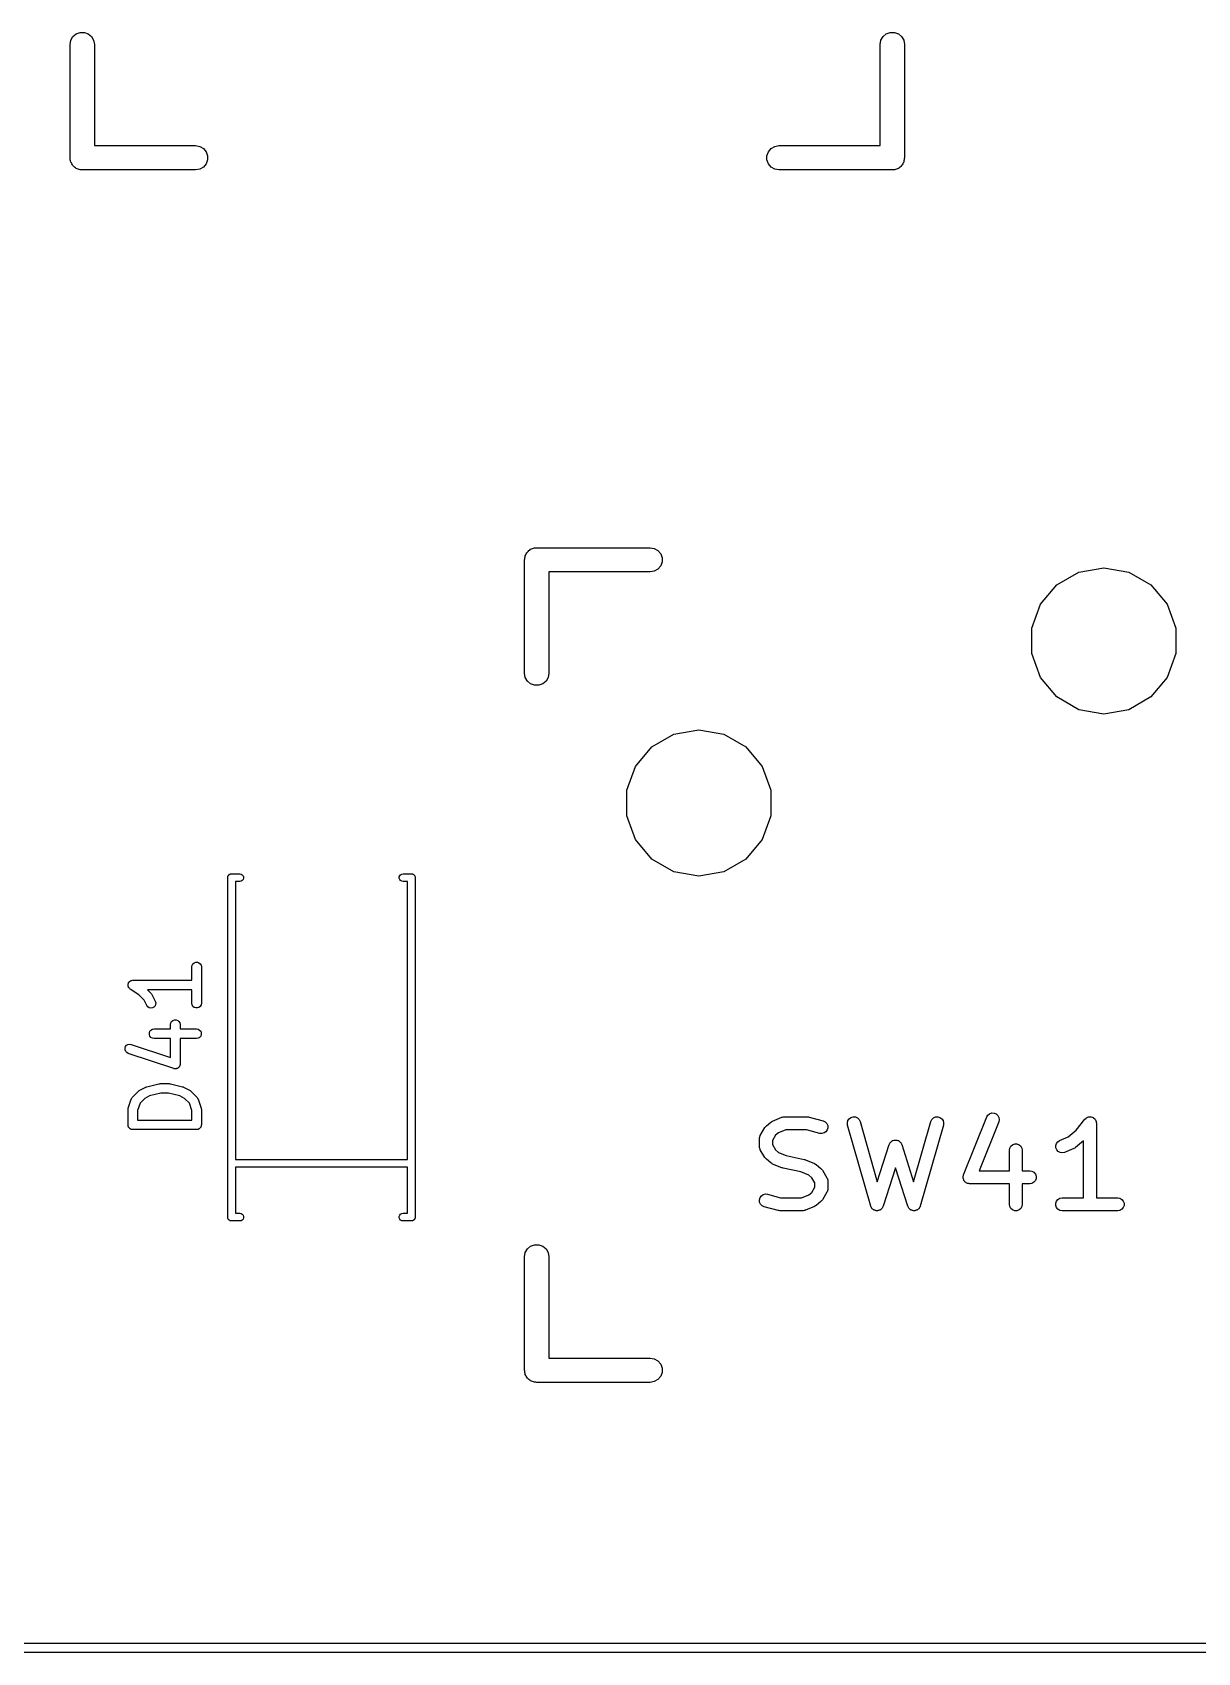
# Model space of a CAD drawing. Header units: millimetres. Extents: x 37 to 156, y -137 to -19.
# Drawn here: x 61.87 to 80.14, y -136.78 to -111.38 of the extents above; entities that cross this region are included whole.
import ezdxf

# ---------------------------------------------------------------- set-up
doc = ezdxf.new("R2010")
doc.units = ezdxf.units.MM
doc.layers.add('BLACK', color=7, linetype='Continuous')

# ---------------------------------------------------------------- blocks, each defined once
blk = doc.blocks.new('hhskb2-F.SilkS')
at = {"layer": 'BLACK'}
for p, q in [((62.471, -111.507), (62.5041, -111.45)), ((62.5041, -111.45), (62.5547, -111.407)), ((62.5547, -111.407), (62.6169, -111.384)), ((62.6169, -111.384), (62.6831, -111.384)), ((62.6831, -111.384), (62.7452, -111.407)), ((62.7452, -111.407), (62.7959, -111.45)), ((62.7959, -111.45), (62.829, -111.507)), ((75.171, -111.507), (75.2041, -111.45)), ((75.2041, -111.45), (75.2548, -111.407)), ((75.2548, -111.407), (75.3169, -111.384)), ((75.3169, -111.384), (75.3831, -111.384)), ((75.3831, -111.384), (75.4453, -111.407)), ((75.4453, -111.407), (75.4959, -111.45)), ((75.4959, -111.45), (75.529, -111.507)), ((62.4595, -111.572), (62.471, -111.507)), ((62.4595, -113.35), (62.4595, -111.572)), ((62.829, -111.507), (62.8405, -111.572)), ((62.8405, -111.572), (62.8405, -113.159)), ((75.1595, -111.572), (75.171, -111.507)), ((75.1595, -113.159), (75.1595, -111.572)), ((75.529, -111.507), (75.5405, -111.572)), ((75.5405, -111.572), (75.5405, -113.35)), ((62.8405, -113.159), (64.428, -113.159)), ((64.428, -113.159), (64.4932, -113.171)), ((64.4932, -113.171), (64.5505, -113.204)), ((64.5505, -113.204), (64.593, -113.255)), ((73.407, -113.255), (73.4495, -113.204)), ((73.4495, -113.204), (73.5068, -113.171)), ((73.5068, -113.171), (73.572, -113.159)), ((73.572, -113.159), (75.1595, -113.159)), ((62.4624, -113.366), (62.4595, -113.35)), ((62.4624, -113.383), (62.4624, -113.366)), ((62.4681, -113.399), (62.4624, -113.383)), ((62.471, -113.415), (62.4681, -113.399)), ((62.4793, -113.43), (62.471, -113.415)), ((62.485, -113.445), (62.4793, -113.43)), ((62.4957, -113.458), (62.485, -113.445)), ((62.5041, -113.472), (62.4957, -113.458)), ((62.5168, -113.483), (62.5041, -113.472)), ((62.5275, -113.496), (62.5168, -113.483)), ((62.542, -113.504), (62.5275, -113.496)), ((64.5505, -113.496), (64.4932, -113.529)), ((64.593, -113.445), (64.5505, -113.496)), ((64.593, -113.255), (64.6156, -113.317)), ((64.6156, -113.383), (64.593, -113.445)), ((64.6156, -113.317), (64.6156, -113.383)), ((73.3844, -113.317), (73.407, -113.255)), ((73.3844, -113.383), (73.3844, -113.317)), ((73.407, -113.445), (73.3844, -113.383)), ((73.4495, -113.496), (73.407, -113.445)), ((73.5068, -113.529), (73.4495, -113.496)), ((75.4725, -113.496), (75.458, -113.504)), ((75.4832, -113.483), (75.4725, -113.496)), ((75.4959, -113.472), (75.4832, -113.483)), ((75.5043, -113.458), (75.4959, -113.472)), ((75.515, -113.445), (75.5043, -113.458)), ((75.5207, -113.43), (75.515, -113.445)), ((75.529, -113.415), (75.5207, -113.43)), ((75.5319, -113.399), (75.529, -113.415)), ((75.5376, -113.383), (75.5319, -113.399)), ((75.5405, -113.35), (75.5376, -113.366)), ((75.5376, -113.366), (75.5376, -113.383)), ((62.5547, -113.515), (62.542, -113.504)), ((62.5704, -113.521), (62.5547, -113.515)), ((62.5848, -113.529), (62.5704, -113.521)), ((62.6013, -113.532), (62.5848, -113.529)), ((62.6169, -113.538), (62.6013, -113.532)), ((62.6336, -113.538), (62.6169, -113.538)), ((62.65, -113.54), (62.6336, -113.538)), ((64.428, -113.54), (62.65, -113.54)), ((64.4932, -113.529), (64.428, -113.54)), ((73.572, -113.54), (73.5068, -113.529)), ((75.35, -113.54), (73.572, -113.54)), ((75.3664, -113.538), (75.35, -113.54)), ((75.3831, -113.538), (75.3664, -113.538)), ((75.3987, -113.532), (75.3831, -113.538)), ((75.4152, -113.529), (75.3987, -113.532)), ((75.4296, -113.521), (75.4152, -113.529)), ((75.4453, -113.515), (75.4296, -113.521)), ((75.458, -113.504), (75.4453, -113.515)), ((69.5931, -119.601), (69.596, -119.585)), ((69.596, -119.585), (69.6043, -119.57)), ((69.6043, -119.57), (69.61, -119.555)), ((69.61, -119.555), (69.6207, -119.542)), ((69.6207, -119.542), (69.6291, -119.528)), ((69.6291, -119.528), (69.6418, -119.517)), ((69.6418, -119.517), (69.6525, -119.504)), ((69.6525, -119.504), (69.667, -119.496)), ((69.667, -119.496), (69.6797, -119.485)), ((69.6797, -119.485), (69.6954, -119.479)), ((69.6954, -119.479), (69.7098, -119.471)), ((69.7098, -119.471), (69.7263, -119.468)), ((69.7263, -119.468), (69.7419, -119.462)), ((69.7419, -119.462), (69.7586, -119.462)), ((69.7586, -119.462), (69.775, -119.459)), ((69.775, -119.459), (71.553, -119.459)), ((71.553, -119.459), (71.6182, -119.471)), ((71.6182, -119.471), (71.6755, -119.504)), ((71.6755, -119.504), (71.718, -119.555)), ((71.718, -119.555), (71.7406, -119.617)), ((69.5845, -119.65), (69.5874, -119.634)), ((69.5845, -121.428), (69.5845, -119.65)), ((69.5874, -119.617), (69.5931, -119.601)), ((69.5874, -119.634), (69.5874, -119.617)), ((71.553, -119.84), (69.9655, -119.84)), ((69.9655, -119.84), (69.9655, -121.428)), ((71.6182, -119.829), (71.553, -119.84)), ((71.6755, -119.796), (71.6182, -119.829)), ((71.718, -119.745), (71.6755, -119.796)), ((71.7406, -119.683), (71.718, -119.745)), ((71.7406, -119.617), (71.7406, -119.683)), ((77.9275, -120.041), (78.2726, -119.842)), ((78.2726, -119.842), (78.665, -119.773)), ((78.665, -119.773), (79.0574, -119.842)), ((79.0574, -119.842), (79.4025, -120.041)), ((77.6714, -120.346), (77.9275, -120.041)), ((79.4025, -120.041), (79.6586, -120.346)), ((77.5351, -120.721), (77.6714, -120.346)), ((79.6586, -120.346), (79.7949, -120.721)), ((77.5351, -121.119), (77.5351, -120.721)), ((79.7949, -120.721), (79.7949, -121.119)), ((77.6714, -121.494), (77.5351, -121.119)), ((79.7949, -121.119), (79.6586, -121.494)), ((69.596, -121.493), (69.5845, -121.428)), ((69.6291, -121.55), (69.596, -121.493)), ((69.6797, -121.593), (69.6291, -121.55)), ((69.7419, -121.616), (69.6797, -121.593)), ((69.8081, -121.616), (69.7419, -121.616)), ((69.8702, -121.593), (69.8081, -121.616)), ((69.9209, -121.55), (69.8702, -121.593)), ((69.954, -121.493), (69.9209, -121.55)), ((69.9655, -121.428), (69.954, -121.493)), ((77.9275, -121.799), (77.6714, -121.494)), ((79.6586, -121.494), (79.4025, -121.799)), ((78.2726, -121.998), (77.9275, -121.799)), ((79.4025, -121.799), (79.0574, -121.998)), ((78.665, -122.067), (78.2726, -121.998)), ((79.0574, -121.998), (78.665, -122.067)), ((71.5775, -122.581), (71.9226, -122.382)), ((71.9226, -122.382), (72.315, -122.313)), ((72.315, -122.313), (72.7074, -122.382)), ((72.7074, -122.382), (73.0525, -122.581)), ((71.3214, -122.886), (71.5775, -122.581)), ((73.0525, -122.581), (73.3086, -122.886)), ((71.1851, -123.261), (71.3214, -122.886)), ((73.3086, -122.886), (73.4449, -123.261)), ((71.1851, -123.659), (71.1851, -123.261)), ((73.4449, -123.261), (73.4449, -123.659)), ((71.3214, -124.034), (71.1851, -123.659)), ((73.4449, -123.659), (73.3086, -124.034)), ((71.5775, -124.339), (71.3214, -124.034)), ((73.3086, -124.034), (73.0525, -124.339)), ((71.9226, -124.538), (71.5775, -124.339)), ((73.0525, -124.339), (72.7074, -124.538)), ((64.93, -124.63), (64.9309, -124.625)), ((64.93, -129.95), (64.93, -124.63)), ((64.9309, -124.62), (64.9327, -124.615)), ((64.9309, -124.625), (64.9309, -124.62)), ((64.9327, -124.615), (64.9336, -124.609)), ((64.9336, -124.609), (64.9362, -124.605)), ((64.9362, -124.605), (64.938, -124.6)), ((64.938, -124.6), (64.9414, -124.596)), ((64.9414, -124.596), (64.944, -124.591)), ((64.944, -124.591), (64.9481, -124.588)), ((64.9481, -124.588), (64.9514, -124.584)), ((64.9514, -124.584), (64.956, -124.581)), ((64.956, -124.581), (64.96, -124.578)), ((64.96, -124.578), (64.9649, -124.576)), ((64.9649, -124.576), (64.9695, -124.574)), ((64.9695, -124.574), (64.9747, -124.573)), ((64.9747, -124.573), (64.9796, -124.571)), ((64.9796, -124.571), (64.9848, -124.571)), ((64.9848, -124.571), (64.99, -124.57)), ((64.99, -124.57), (65.12, -124.57)), ((65.12, -124.57), (65.1405, -124.574)), ((65.1405, -124.574), (65.1586, -124.584)), ((65.1586, -124.584), (65.172, -124.6)), ((65.172, -124.66), (65.1586, -124.676)), ((65.172, -124.6), (65.1791, -124.62)), ((65.1791, -124.64), (65.172, -124.66)), ((65.1791, -124.62), (65.1791, -124.64)), ((67.6209, -124.62), (67.628, -124.6)), ((67.6209, -124.64), (67.6209, -124.62)), ((67.628, -124.66), (67.6209, -124.64)), ((67.628, -124.6), (67.6414, -124.584)), ((67.6414, -124.676), (67.628, -124.66)), ((67.6414, -124.584), (67.6595, -124.574)), ((67.6595, -124.574), (67.68, -124.57)), ((67.68, -124.57), (67.81, -124.57)), ((67.81, -124.57), (67.8152, -124.571)), ((67.8152, -124.571), (67.8204, -124.571)), ((67.8204, -124.571), (67.8253, -124.573)), ((67.8253, -124.573), (67.8305, -124.574)), ((67.8305, -124.574), (67.8351, -124.576)), ((67.8351, -124.576), (67.84, -124.578)), ((67.84, -124.578), (67.844, -124.581)), ((67.844, -124.581), (67.8486, -124.584)), ((67.8486, -124.584), (67.8519, -124.588)), ((67.8519, -124.588), (67.856, -124.591)), ((67.856, -124.591), (67.8586, -124.596)), ((67.8586, -124.596), (67.862, -124.6)), ((67.862, -124.6), (67.8638, -124.605)), ((67.8638, -124.605), (67.8664, -124.609)), ((67.8664, -124.609), (67.8673, -124.615)), ((67.8673, -124.615), (67.8691, -124.62)), ((67.8691, -124.62), (67.8691, -124.625)), ((67.8691, -124.625), (67.87, -124.63)), ((67.87, -124.63), (67.87, -129.95)), ((72.315, -124.607), (71.9226, -124.538)), ((72.7074, -124.538), (72.315, -124.607)), ((65.12, -124.69), (65.05, -124.69)), ((65.05, -124.69), (65.05, -129.05)), ((65.1405, -124.686), (65.12, -124.69)), ((65.1586, -124.676), (65.1405, -124.686)), ((67.6595, -124.686), (67.6414, -124.676)), ((67.68, -124.69), (67.6595, -124.686)), ((67.75, -124.69), (67.68, -124.69)), ((67.75, -129.05), (67.75, -124.69)), ((64.3674, -126.028), (64.3719, -126.002)), ((64.3674, -126.239), (64.3674, -126.028)), ((64.3719, -126.002), (64.3849, -125.98)), ((64.3849, -125.98), (64.4049, -125.963)), ((64.4049, -125.963), (64.4294, -125.954)), ((64.4294, -125.954), (64.4554, -125.954)), ((64.4554, -125.954), (64.4799, -125.963)), ((64.4799, -125.963), (64.4998, -125.98)), ((64.4998, -125.98), (64.5129, -126.002)), ((64.5129, -126.002), (64.5174, -126.028)), ((64.5174, -126.028), (64.5174, -126.6)), ((63.3675, -126.309), (63.3685, -126.305)), ((63.3685, -126.318), (63.3675, -126.309)), ((63.3685, -126.301), (63.3716, -126.292)), ((63.3685, -126.305), (63.3685, -126.301)), ((63.3685, -126.327), (63.3685, -126.318)), ((63.3699, -126.331), (63.3685, -126.327)), ((63.3704, -126.335), (63.3699, -126.331)), ((63.3744, -126.343), (63.3704, -126.335)), ((63.3716, -126.292), (63.3737, -126.284)), ((63.3737, -126.284), (63.376, -126.28)), ((63.3774, -126.351), (63.3744, -126.343)), ((63.376, -126.28), (63.3774, -126.276)), ((63.3774, -126.276), (63.3832, -126.269)), ((63.3801, -126.354), (63.3774, -126.351)), ((63.3819, -126.358), (63.3801, -126.354)), ((63.3884, -126.364), (63.3819, -126.358)), ((63.3832, -126.269), (63.3881, -126.262)), ((63.3881, -126.262), (63.3915, -126.26)), ((63.3942, -126.371), (63.3884, -126.364)), ((63.3915, -126.26), (63.3942, -126.256)), ((63.3942, -126.256), (63.4019, -126.252)), ((63.3978, -126.373), (63.3942, -126.371)), ((63.4008, -126.376), (63.3978, -126.373)), ((63.5375, -126.467), (63.4008, -126.376)), ((63.4019, -126.252), (63.4091, -126.247)), ((63.4091, -126.247), (63.4131, -126.245)), ((63.4131, -126.245), (63.4167, -126.243)), ((63.4167, -126.243), (63.4255, -126.242)), ((63.4255, -126.242), (63.4341, -126.239)), ((63.4341, -126.239), (63.4383, -126.24)), ((63.4383, -126.24), (63.4424, -126.239)), ((63.4424, -126.239), (64.3674, -126.239)), ((64.3674, -126.389), (63.6711, -126.389)), ((63.6711, -126.389), (63.7335, -126.451)), ((64.3674, -126.6), (64.3674, -126.389)), ((63.6188, -126.549), (63.5375, -126.467)), ((63.661, -126.633), (63.6188, -126.549)), ((63.6765, -126.654), (63.661, -126.633)), ((63.6983, -126.668), (63.6765, -126.654)), ((63.7236, -126.674), (63.6983, -126.668)), ((63.7495, -126.671), (63.7236, -126.674)), ((63.7335, -126.451), (63.7404, -126.461)), ((63.7404, -126.461), (63.7476, -126.471)), ((63.7476, -126.471), (63.7952, -126.566)), ((63.7728, -126.66), (63.7495, -126.671)), ((63.7907, -126.641), (63.7728, -126.66)), ((63.801, -126.617), (63.7907, -126.641)), ((63.7952, -126.566), (63.8026, -126.591)), ((63.8026, -126.591), (63.801, -126.617)), ((64.3719, -126.625), (64.3674, -126.6)), ((64.3849, -126.648), (64.3719, -126.625)), ((64.4049, -126.664), (64.3849, -126.648)), ((64.4294, -126.673), (64.4049, -126.664)), ((64.4554, -126.673), (64.4294, -126.673)), ((64.4799, -126.664), (64.4554, -126.673)), ((64.4998, -126.648), (64.4799, -126.664)), ((64.5129, -126.625), (64.4998, -126.648)), ((64.5174, -126.6), (64.5129, -126.625)), ((64.034, -126.933), (64.0386, -126.907)), ((64.034, -127.001), (64.034, -126.933)), ((64.0386, -126.907), (64.0516, -126.885)), ((64.0516, -126.885), (64.0715, -126.868)), ((64.0715, -126.868), (64.096, -126.859)), ((64.096, -126.859), (64.1221, -126.859)), ((64.1221, -126.859), (64.1465, -126.868)), ((64.1465, -126.868), (64.1665, -126.885)), ((64.1665, -126.885), (64.1795, -126.907)), ((64.1795, -126.907), (64.184, -126.933)), ((64.184, -126.933), (64.184, -127.001)), ((63.7019, -127.063), (63.7108, -127.038)), ((63.7019, -127.089), (63.7019, -127.063)), ((63.7108, -127.113), (63.7019, -127.089)), ((63.7108, -127.038), (63.7275, -127.018)), ((63.7275, -127.133), (63.7108, -127.113)), ((63.7275, -127.018), (63.7501, -127.005)), ((63.7501, -127.146), (63.7275, -127.133)), ((63.7501, -127.005), (63.7757, -127.001)), ((63.7757, -127.151), (63.7501, -127.146)), ((63.7757, -127.001), (64.034, -127.001)), ((64.034, -127.151), (63.7757, -127.151)), ((64.034, -127.448), (64.034, -127.151)), ((64.184, -127.001), (64.4424, -127.001)), ((64.4424, -127.151), (64.184, -127.151)), ((64.184, -127.151), (64.184, -127.552)), ((64.4424, -127.001), (64.468, -127.005)), ((64.468, -127.146), (64.4424, -127.151)), ((64.468, -127.005), (64.4906, -127.018)), ((64.4906, -127.133), (64.468, -127.146)), ((64.4906, -127.018), (64.5073, -127.038)), ((64.5073, -127.113), (64.4906, -127.133)), ((64.5073, -127.038), (64.5162, -127.063)), ((64.5162, -127.089), (64.5073, -127.113)), ((64.5162, -127.063), (64.5162, -127.089)), ((63.3206, -127.303), (63.3288, -127.278)), ((63.3213, -127.329), (63.3206, -127.303)), ((63.3309, -127.353), (63.3213, -127.329)), ((63.3288, -127.278), (63.345, -127.258)), ((63.3481, -127.373), (63.3309, -127.353)), ((63.345, -127.258), (63.3672, -127.244)), ((63.371, -127.385), (63.3481, -127.373)), ((63.3672, -127.244), (63.3927, -127.239)), ((64.0853, -127.623), (63.371, -127.385)), ((63.3927, -127.239), (63.4185, -127.243)), ((63.4185, -127.243), (64.034, -127.448)), ((64.0908, -127.624), (64.0853, -127.623)), ((64.096, -127.626), (64.0908, -127.624)), ((64.1036, -127.626), (64.096, -127.626)), ((64.1111, -127.627), (64.1036, -127.626)), ((64.1165, -127.626), (64.1111, -127.627)), ((64.1221, -127.626), (64.1165, -127.626)), ((64.1292, -127.623), (64.1221, -127.626)), ((64.1366, -127.622), (64.1292, -127.623)), ((64.1413, -127.619), (64.1366, -127.622)), ((64.1465, -127.617), (64.1413, -127.619)), ((64.1524, -127.612), (64.1465, -127.617)), ((64.1588, -127.608), (64.1524, -127.612)), ((64.1623, -127.604), (64.1588, -127.608)), ((64.1665, -127.6), (64.1623, -127.604)), ((64.1703, -127.594), (64.1665, -127.6)), ((64.175, -127.588), (64.1703, -127.594)), ((64.1768, -127.582), (64.175, -127.588)), ((64.1795, -127.578), (64.1768, -127.582)), ((64.1808, -127.57), (64.1795, -127.578)), ((64.1832, -127.563), (64.1808, -127.57)), ((64.184, -127.552), (64.1831, -127.557)), ((64.1831, -127.557), (64.1832, -127.563)), ((63.5322, -127.975), (63.542, -127.968)), ((63.542, -127.968), (63.5517, -127.961)), ((63.5517, -127.961), (63.6469, -127.913)), ((63.6469, -127.913), (63.6548, -127.911)), ((63.6548, -127.911), (63.6623, -127.908)), ((63.6623, -127.908), (63.8528, -127.86)), ((63.8528, -127.86), (63.8619, -127.859)), ((63.8619, -127.859), (63.871, -127.858)), ((63.871, -127.858), (64.0138, -127.858)), ((64.0138, -127.858), (64.0228, -127.859)), ((64.0228, -127.859), (64.032, -127.86)), ((64.032, -127.86), (64.2225, -127.908)), ((64.2225, -127.908), (64.23, -127.911)), ((64.23, -127.911), (64.2378, -127.913)), ((64.2378, -127.913), (64.3331, -127.961)), ((64.3331, -127.961), (64.3427, -127.968)), ((64.3427, -127.968), (64.3526, -127.975)), ((63.3712, -128.242), (63.4188, -128.1)), ((63.4188, -128.1), (63.4209, -128.096)), ((63.4209, -128.096), (63.422, -128.092)), ((63.422, -128.092), (63.4271, -128.084)), ((63.4271, -128.084), (63.4313, -128.077)), ((63.4313, -128.077), (63.4345, -128.074)), ((63.4345, -128.074), (63.437, -128.07)), ((63.437, -128.07), (63.5322, -127.975)), ((63.5556, -128.164), (63.5174, -128.278)), ((63.6297, -128.09), (63.5556, -128.164)), ((63.7067, -128.051), (63.6297, -128.09)), ((63.8802, -128.008), (63.7067, -128.051)), ((64.0046, -128.008), (63.8802, -128.008)), ((64.1781, -128.051), (64.0046, -128.008)), ((64.2551, -128.09), (64.1781, -128.051)), ((64.3292, -128.164), (64.2551, -128.09)), ((64.3674, -128.278), (64.3292, -128.164)), ((64.3526, -127.975), (64.4478, -128.07)), ((64.4478, -128.07), (64.4503, -128.074)), ((64.4503, -128.074), (64.4535, -128.077)), ((64.4535, -128.077), (64.4577, -128.084)), ((64.4577, -128.084), (64.4627, -128.092)), ((64.4627, -128.092), (64.4639, -128.096)), ((64.4639, -128.096), (64.4659, -128.1)), ((64.4659, -128.1), (64.5135, -128.242)), ((63.3674, -128.266), (63.3695, -128.254)), ((63.3674, -128.504), (63.3674, -128.266)), ((63.3695, -128.254), (63.3712, -128.242)), ((63.5174, -128.278), (63.5174, -128.429)), ((63.5174, -128.429), (64.3674, -128.429)), ((64.3674, -128.429), (64.3674, -128.278)), ((64.5135, -128.242), (64.5153, -128.254)), ((64.5153, -128.254), (64.5174, -128.266)), ((64.5174, -128.266), (64.5174, -128.504)), ((73.3748, -128.522), (73.4474, -128.462)), ((73.4474, -128.462), (73.4606, -128.454)), ((73.4606, -128.454), (73.4734, -128.446)), ((73.4734, -128.446), (73.6185, -128.386)), ((73.6185, -128.386), (73.6208, -128.385)), ((73.6208, -128.385), (73.6228, -128.384)), ((73.6228, -128.384), (73.6379, -128.381)), ((73.6379, -128.381), (73.6529, -128.378)), ((73.6529, -128.378), (73.6553, -128.378)), ((73.6553, -128.378), (73.6576, -128.378)), ((73.6576, -128.378), (74.0204, -128.378)), ((74.0204, -128.378), (74.034, -128.38)), ((74.034, -128.38), (74.0476, -128.382)), ((74.0476, -128.382), (74.2653, -128.442)), ((74.2653, -128.442), (74.2972, -128.457)), ((74.2972, -128.457), (74.3219, -128.482)), ((74.6448, -128.472), (74.6534, -128.438)), ((74.6485, -128.507), (74.6448, -128.472)), ((74.6534, -128.438), (74.6731, -128.409)), ((74.6731, -128.409), (74.7017, -128.388)), ((74.7017, -128.388), (74.7356, -128.378)), ((74.7356, -128.378), (74.7708, -128.381)), ((74.7708, -128.381), (74.803, -128.395)), ((74.803, -128.395), (74.8284, -128.42)), ((74.8284, -128.42), (74.8438, -128.452)), ((74.8438, -128.452), (75.1145, -129.399)), ((75.6841, -129.399), (75.9547, -128.452)), ((75.9547, -128.452), (75.9702, -128.42)), ((75.9702, -128.42), (75.9955, -128.395)), ((75.9955, -128.395), (76.0278, -128.381)), ((76.0278, -128.381), (76.063, -128.378)), ((76.063, -128.378), (76.0969, -128.388)), ((76.0969, -128.388), (76.1254, -128.409)), ((76.1254, -128.409), (76.1452, -128.438)), ((76.1452, -128.438), (76.1538, -128.472)), ((76.1538, -128.472), (76.1501, -128.507)), ((76.4661, -129.288), (76.829, -128.381)), ((77.0176, -128.457), (76.7105, -129.225)), ((76.829, -128.381), (76.8475, -128.351)), ((76.8475, -128.351), (76.8753, -128.33)), ((76.8753, -128.33), (76.9088, -128.318)), ((76.9088, -128.318), (76.9441, -128.32)), ((76.9441, -128.32), (76.9768, -128.333)), ((76.9768, -128.333), (77.0031, -128.356)), ((77.0031, -128.356), (77.0198, -128.387)), ((77.0248, -128.422), (77.0176, -128.457)), ((77.0198, -128.387), (77.0248, -128.422)), ((78.2292, -128.589), (78.3679, -128.416)), ((78.3679, -128.416), (78.3689, -128.415)), ((78.3689, -128.415), (78.3695, -128.414)), ((78.3695, -128.414), (78.3821, -128.404)), ((78.3821, -128.404), (78.3944, -128.393)), ((78.3944, -128.393), (78.3956, -128.392)), ((78.3956, -128.392), (78.3965, -128.392)), ((78.3965, -128.392), (78.4119, -128.386)), ((78.4119, -128.386), (78.4273, -128.38)), ((78.4273, -128.38), (78.4285, -128.38)), ((78.4285, -128.38), (78.4296, -128.379)), ((78.4296, -128.379), (78.4461, -128.379)), ((78.4461, -128.379), (78.4626, -128.379)), ((78.4626, -128.379), (78.4637, -128.379)), ((78.4637, -128.379), (78.4649, -128.379)), ((78.4649, -128.379), (78.4804, -128.385)), ((78.4804, -128.385), (78.496, -128.39)), ((78.496, -128.39), (78.497, -128.391)), ((78.497, -128.391), (78.4981, -128.392)), ((78.4981, -128.392), (78.5107, -128.402)), ((78.5107, -128.402), (78.5236, -128.412)), ((78.5236, -128.412), (78.5242, -128.413)), ((78.5242, -128.413), (78.5251, -128.414)), ((78.5251, -128.414), (78.5333, -128.428)), ((78.5333, -128.428), (78.5419, -128.443)), ((78.5419, -128.443), (78.5422, -128.444)), ((78.5422, -128.444), (78.5428, -128.445)), ((78.5428, -128.445), (78.5456, -128.461)), ((78.5456, -128.461), (78.5489, -128.477)), ((78.5489, -128.477), (78.5487, -128.478)), ((78.5487, -128.478), (78.5489, -128.48)), ((63.3685, -128.511), (63.3674, -128.504)), ((63.3685, -128.517), (63.3685, -128.511)), ((63.3708, -128.523), (63.3685, -128.517)), ((63.3719, -128.53), (63.3708, -128.523)), ((63.3752, -128.536), (63.3719, -128.53)), ((63.3774, -128.542), (63.3752, -128.536)), ((63.3816, -128.547), (63.3774, -128.542)), ((63.3849, -128.552), (63.3816, -128.547)), ((63.39, -128.557), (63.3849, -128.552)), ((63.3942, -128.562), (63.39, -128.557)), ((63.3999, -128.565), (63.3942, -128.562)), ((63.4049, -128.569), (63.3999, -128.565)), ((63.411, -128.571), (63.4049, -128.569)), ((63.4167, -128.575), (63.411, -128.571)), ((63.4232, -128.576), (63.4167, -128.575)), ((63.4294, -128.578), (63.4232, -128.576)), ((63.4359, -128.578), (63.4294, -128.578)), ((63.4424, -128.579), (63.4359, -128.578)), ((64.4424, -128.579), (63.4424, -128.579)), ((64.4488, -128.578), (64.4424, -128.579)), ((64.4554, -128.578), (64.4488, -128.578)), ((64.4616, -128.576), (64.4554, -128.578)), ((64.468, -128.575), (64.4616, -128.576)), ((64.4737, -128.571), (64.468, -128.575)), ((64.4799, -128.569), (64.4737, -128.571)), ((64.4849, -128.565), (64.4799, -128.569)), ((64.4906, -128.562), (64.4849, -128.565)), ((64.4948, -128.557), (64.4906, -128.562)), ((64.4998, -128.552), (64.4948, -128.557)), ((64.5031, -128.547), (64.4998, -128.552)), ((64.5073, -128.542), (64.5031, -128.547)), ((64.5096, -128.536), (64.5073, -128.542)), ((64.5129, -128.53), (64.5096, -128.536)), ((64.514, -128.523), (64.5129, -128.53)), ((64.5162, -128.517), (64.514, -128.523)), ((64.5174, -128.504), (64.5162, -128.511)), ((64.5162, -128.511), (64.5162, -128.517)), ((73.2657, -128.721), (73.2674, -128.712)), ((73.2657, -128.842), (73.2657, -128.721)), ((73.2674, -128.712), (73.2675, -128.702)), ((73.2675, -128.702), (73.2704, -128.695)), ((73.2704, -128.695), (73.2718, -128.687)), ((73.2718, -128.687), (73.2767, -128.678)), ((73.2767, -128.678), (73.2802, -128.669)), ((73.2802, -128.669), (73.3527, -128.548)), ((73.3527, -128.548), (73.3638, -128.535)), ((73.3638, -128.535), (73.3748, -128.522)), ((73.5181, -128.668), (73.4689, -128.75)), ((73.5657, -128.628), (73.5181, -128.668)), ((73.6779, -128.581), (73.5657, -128.628)), ((74.0066, -128.581), (73.6779, -128.581)), ((74.2109, -128.638), (74.0066, -128.581)), ((74.2461, -128.641), (74.2109, -128.638)), ((74.2802, -128.632), (74.2461, -128.641)), ((74.3093, -128.612), (74.2802, -128.632)), ((74.3298, -128.584), (74.3093, -128.612)), ((74.3219, -128.482), (74.3365, -128.515)), ((74.3393, -128.55), (74.3298, -128.584)), ((74.3365, -128.515), (74.3393, -128.55)), ((75.0113, -129.777), (74.6485, -128.507)), ((76.1501, -128.507), (75.7873, -129.777)), ((77.9728, -128.749), (78.1038, -128.694)), ((78.1038, -128.694), (78.2292, -128.589)), ((78.5489, -128.48), (78.5489, -129.648)), ((73.2674, -128.852), (73.2657, -128.842)), ((73.2675, -128.862), (73.2674, -128.852)), ((73.2704, -128.869), (73.2675, -128.862)), ((73.2718, -128.877), (73.2704, -128.869)), ((73.2767, -128.886), (73.2718, -128.877)), ((73.2802, -128.895), (73.2767, -128.886)), ((73.3527, -129.016), (73.2802, -128.895)), ((73.4689, -128.75), (73.4689, -128.814)), ((73.4689, -128.814), (73.5181, -128.896)), ((73.5181, -128.896), (73.5657, -128.936)), ((73.5657, -128.936), (73.6877, -128.987)), ((75.1145, -129.399), (75.3025, -128.811)), ((75.3025, -128.811), (75.3044, -128.808)), ((75.3044, -128.808), (75.3053, -128.804)), ((75.3053, -128.804), (75.3126, -128.792)), ((75.3126, -128.792), (75.3189, -128.78)), ((75.3189, -128.78), (75.3219, -128.777)), ((75.3219, -128.777), (75.3241, -128.774)), ((75.3241, -128.774), (75.3349, -128.766)), ((75.3349, -128.766), (75.3451, -128.756)), ((75.3451, -128.756), (75.3488, -128.755)), ((75.3488, -128.755), (75.352, -128.752)), ((75.352, -128.752), (75.365, -128.748)), ((75.365, -128.748), (75.3777, -128.743)), ((75.3777, -128.743), (75.3818, -128.743)), ((75.3818, -128.743), (75.3856, -128.742)), ((75.3856, -128.742), (75.3993, -128.742)), ((75.3993, -128.742), (75.413, -128.742)), ((75.413, -128.742), (75.4168, -128.743)), ((75.4168, -128.743), (75.4209, -128.743)), ((75.4209, -128.743), (75.4335, -128.748)), ((75.4335, -128.748), (75.4466, -128.752)), ((75.4466, -128.752), (75.4498, -128.755)), ((75.4498, -128.755), (75.4535, -128.756)), ((75.4535, -128.756), (75.4637, -128.766)), ((75.4637, -128.766), (75.4745, -128.774)), ((75.4745, -128.774), (75.4766, -128.777)), ((75.4766, -128.777), (75.4796, -128.78)), ((75.4796, -128.78), (75.486, -128.792)), ((75.486, -128.792), (75.4933, -128.804)), ((75.4933, -128.804), (75.4942, -128.808)), ((75.4942, -128.808), (75.4961, -128.811)), ((75.4961, -128.811), (75.6841, -129.399)), ((77.1845, -128.903), (77.1907, -128.868)), ((77.1845, -129.225), (77.1845, -128.903)), ((77.1907, -128.868), (77.2083, -128.838)), ((77.2083, -128.838), (77.2353, -128.815)), ((77.2353, -128.815), (77.2685, -128.803)), ((77.2685, -128.803), (77.3038, -128.803)), ((77.3038, -128.803), (77.3369, -128.815)), ((77.3369, -128.815), (77.364, -128.838)), ((77.364, -128.838), (77.3816, -128.868)), ((77.3816, -128.868), (77.3877, -128.903)), ((77.3877, -128.903), (77.3877, -129.225)), ((77.9111, -128.829), (77.9216, -128.796)), ((77.9127, -128.865), (77.9111, -128.829)), ((77.9263, -128.897), (77.9127, -128.865)), ((77.9216, -128.796), (77.9431, -128.768)), ((77.9502, -128.923), (77.9263, -128.897)), ((77.9431, -128.768), (77.9728, -128.749)), ((77.9815, -128.939), (77.9502, -128.923)), ((78.0165, -128.944), (77.9815, -128.939)), ((78.0509, -128.936), (78.0165, -128.944)), ((78.1961, -128.876), (78.0509, -128.936)), ((78.2089, -128.868), (78.1961, -128.876)), ((78.222, -128.86), (78.2089, -128.868)), ((78.3457, -128.757), (78.222, -128.86)), ((78.3457, -129.648), (78.3457, -128.757)), ((65.05, -129.05), (67.75, -129.05)), ((67.75, -129.17), (65.05, -129.17)), ((65.05, -129.17), (65.05, -129.89)), ((67.75, -129.89), (67.75, -129.17)), ((73.3639, -129.028), (73.3527, -129.016)), ((73.3748, -129.041), (73.3639, -129.028)), ((73.4474, -129.102), (73.3748, -129.041)), ((73.4606, -129.109), (73.4474, -129.102)), ((73.4734, -129.118), (73.4606, -129.109)), ((73.6185, -129.178), (73.4734, -129.118)), ((73.6279, -129.18), (73.6185, -129.178)), ((73.6368, -129.184), (73.6279, -129.18)), ((73.9177, -129.242), (73.6368, -129.184)), ((73.6877, -128.987), (73.9686, -129.045)), ((73.9686, -129.045), (73.9775, -129.049)), ((73.9775, -129.049), (73.9869, -129.051)), ((73.9869, -129.051), (74.1321, -129.111)), ((74.1321, -129.111), (74.1449, -129.12)), ((74.1449, -129.12), (74.158, -129.127)), ((74.158, -129.127), (74.2306, -129.188)), ((74.2306, -129.188), (74.2416, -129.201)), ((74.2416, -129.201), (74.2527, -129.213)), ((74.2527, -129.213), (74.3253, -129.334)), ((75.3993, -129.176), (75.2058, -129.78)), ((75.5928, -129.78), (75.3993, -129.176)), ((76.7105, -129.225), (77.1845, -129.225)), ((77.3877, -129.225), (77.5039, -129.225)), ((77.5039, -129.225), (77.5386, -129.231)), ((77.5386, -129.231), (77.5692, -129.248)), ((74.0398, -129.293), (73.9177, -129.242)), ((74.0873, -129.333), (74.0398, -129.293)), ((74.1365, -129.415), (74.0873, -129.333)), ((74.0873, -129.562), (74.1365, -129.479)), ((74.1365, -129.479), (74.1365, -129.415)), ((74.3253, -129.334), (74.3287, -129.343)), ((74.3287, -129.343), (74.3336, -129.352)), ((74.3336, -129.352), (74.335, -129.36)), ((74.335, -129.36), (74.3379, -129.367)), ((74.3379, -129.367), (74.3381, -129.377)), ((74.3381, -129.377), (74.3397, -129.387)), ((74.3397, -129.387), (74.3397, -129.508)), ((76.4589, -129.323), (76.4604, -129.316)), ((76.4604, -129.333), (76.4589, -129.323)), ((76.4604, -129.309), (76.464, -129.299)), ((76.4604, -129.316), (76.4604, -129.309)), ((76.4604, -129.344), (76.4604, -129.333)), ((76.4629, -129.351), (76.4604, -129.344)), ((76.4639, -129.358), (76.4629, -129.351)), ((76.4689, -129.367), (76.4639, -129.358)), ((76.464, -129.299), (76.4661, -129.288)), ((76.4724, -129.377), (76.4689, -129.367)), ((76.4771, -129.383), (76.4724, -129.377)), ((76.4806, -129.389), (76.4771, -129.383)), ((76.4884, -129.396), (76.4806, -129.389)), ((76.4951, -129.404), (76.4884, -129.396)), ((76.5014, -129.408), (76.4951, -129.404)), ((76.5069, -129.413), (76.5014, -129.408)), ((76.5166, -129.416), (76.5069, -129.413)), ((76.5257, -129.422), (76.5166, -129.416)), ((76.5329, -129.423), (76.5257, -129.422)), ((76.5396, -129.426), (76.5329, -129.423)), ((76.5501, -129.426), (76.5396, -129.426)), ((76.5604, -129.428), (76.5501, -129.426)), ((77.1845, -129.428), (76.5604, -129.428)), ((77.1845, -129.75), (77.1845, -129.428)), ((77.5039, -129.428), (77.3877, -129.428)), ((77.3877, -129.428), (77.3877, -129.75)), ((77.5386, -129.422), (77.5039, -129.428)), ((77.5692, -129.404), (77.5386, -129.422)), ((77.5692, -129.248), (77.5918, -129.275)), ((77.5918, -129.377), (77.5692, -129.404)), ((77.5918, -129.275), (77.6039, -129.309)), ((77.6039, -129.344), (77.5918, -129.377)), ((77.6039, -129.309), (77.6039, -129.344)), ((73.2662, -129.679), (73.2756, -129.645)), ((73.2689, -129.714), (73.2662, -129.679)), ((73.2835, -129.747), (73.2689, -129.714)), ((73.2756, -129.645), (73.2961, -129.617)), ((73.3083, -129.772), (73.2835, -129.747)), ((73.2961, -129.617), (73.3252, -129.597)), ((73.3252, -129.597), (73.3594, -129.588)), ((73.3594, -129.588), (73.3945, -129.591)), ((73.3945, -129.591), (73.5988, -129.648)), ((73.5988, -129.648), (73.9275, -129.648)), ((73.9275, -129.648), (74.0398, -129.601)), ((74.0398, -129.601), (74.0873, -129.562)), ((74.2306, -129.707), (74.158, -129.767)), ((74.2416, -129.694), (74.2306, -129.707)), ((74.2527, -129.681), (74.2416, -129.694)), ((74.3253, -129.56), (74.2527, -129.681)), ((74.3287, -129.551), (74.3253, -129.56)), ((74.3336, -129.542), (74.3287, -129.551)), ((74.335, -129.534), (74.3336, -129.542)), ((74.3379, -129.527), (74.335, -129.534)), ((74.3381, -129.517), (74.3379, -129.527)), ((74.3397, -129.508), (74.3381, -129.517)), ((77.9118, -129.732), (77.9239, -129.699)), ((77.9118, -129.767), (77.9118, -129.732)), ((77.9239, -129.699), (77.9466, -129.672)), ((77.9466, -129.672), (77.9771, -129.654)), ((77.9771, -129.654), (78.0119, -129.648)), ((78.0119, -129.648), (78.3457, -129.648)), ((78.5489, -129.648), (78.8827, -129.648)), ((78.8827, -129.648), (78.9175, -129.654)), ((78.9175, -129.654), (78.948, -129.672)), ((78.948, -129.672), (78.9707, -129.699)), ((78.9707, -129.699), (78.9828, -129.732)), ((78.9828, -129.732), (78.9828, -129.767)), ((64.9309, -129.955), (64.93, -129.95)), ((64.9309, -129.96), (64.9309, -129.955)), ((64.9327, -129.965), (64.9309, -129.96)), ((64.9336, -129.971), (64.9327, -129.965)), ((64.9362, -129.975), (64.9336, -129.971)), ((64.938, -129.98), (64.9362, -129.975)), ((64.9414, -129.984), (64.938, -129.98)), ((64.944, -129.989), (64.9414, -129.984)), ((64.9481, -129.992), (64.944, -129.989)), ((64.9514, -129.996), (64.9481, -129.992)), ((64.956, -129.999), (64.9514, -129.996)), ((64.96, -130.002), (64.956, -129.999)), ((65.05, -129.89), (65.12, -129.89)), ((65.12, -129.89), (65.1405, -129.894)), ((65.1405, -129.894), (65.1586, -129.904)), ((65.1586, -129.996), (65.1405, -130.006)), ((65.1586, -129.904), (65.172, -129.92)), ((65.172, -129.98), (65.1586, -129.996)), ((65.172, -129.92), (65.1791, -129.94)), ((65.1791, -129.96), (65.172, -129.98)), ((65.1791, -129.94), (65.1791, -129.96)), ((67.6209, -129.94), (67.628, -129.92)), ((67.6209, -129.96), (67.6209, -129.94)), ((67.628, -129.98), (67.6209, -129.96)), ((67.628, -129.92), (67.6414, -129.904)), ((67.6414, -129.996), (67.628, -129.98)), ((67.6414, -129.904), (67.6595, -129.894)), ((67.6595, -130.006), (67.6414, -129.996)), ((67.6595, -129.894), (67.68, -129.89)), ((67.68, -129.89), (67.75, -129.89)), ((67.844, -129.999), (67.84, -130.002)), ((67.8486, -129.996), (67.844, -129.999)), ((67.8519, -129.992), (67.8486, -129.996)), ((67.856, -129.989), (67.8519, -129.992)), ((67.8586, -129.984), (67.856, -129.989)), ((67.862, -129.98), (67.8586, -129.984)), ((67.8638, -129.975), (67.862, -129.98)), ((67.8664, -129.971), (67.8638, -129.975)), ((67.8673, -129.965), (67.8664, -129.971)), ((67.8691, -129.96), (67.8673, -129.965)), ((67.87, -129.95), (67.8691, -129.955)), ((67.8691, -129.955), (67.8691, -129.96)), ((73.3401, -129.787), (73.3083, -129.772)), ((73.5578, -129.847), (73.3401, -129.787)), ((73.5715, -129.849), (73.5578, -129.847)), ((73.585, -129.851), (73.5715, -129.849)), ((73.9479, -129.851), (73.585, -129.851)), ((73.9502, -129.851), (73.9479, -129.851)), ((73.9525, -129.851), (73.9502, -129.851)), ((73.9675, -129.848), (73.9525, -129.851)), ((73.9826, -129.845), (73.9675, -129.848)), ((73.9846, -129.844), (73.9826, -129.845)), ((73.9869, -129.843), (73.9846, -129.844)), ((74.1321, -129.783), (73.9869, -129.843)), ((74.1449, -129.775), (74.1321, -129.783)), ((74.158, -129.767), (74.1449, -129.775)), ((75.0138, -129.783), (75.0113, -129.777)), ((75.015, -129.788), (75.0138, -129.783)), ((75.0214, -129.798), (75.015, -129.788)), ((75.0267, -129.809), (75.0214, -129.798)), ((75.0308, -129.813), (75.0267, -129.809)), ((75.0338, -129.818), (75.0308, -129.813)), ((75.0434, -129.825), (75.0338, -129.818)), ((75.0521, -129.834), (75.0434, -129.825)), ((75.0572, -129.836), (75.0521, -129.834)), ((75.0617, -129.839), (75.0572, -129.836)), ((75.0733, -129.843), (75.0617, -129.839)), ((75.0843, -129.848), (75.0733, -129.843)), ((75.0899, -129.848), (75.0843, -129.848)), ((75.0953, -129.85), (75.0899, -129.848)), ((75.1074, -129.85), (75.0953, -129.85)), ((75.1195, -129.851), (75.1074, -129.85)), ((75.1249, -129.849), (75.1195, -129.851)), ((75.1306, -129.849), (75.1249, -129.849)), ((75.1418, -129.844), (75.1306, -129.849)), ((75.1535, -129.841), (75.1418, -129.844)), ((75.158, -129.838), (75.1535, -129.841)), ((75.1632, -129.835), (75.158, -129.838)), ((75.1722, -129.827), (75.1632, -129.835)), ((75.182, -129.82), (75.1722, -129.827)), ((75.1852, -129.816), (75.182, -129.82)), ((75.1893, -129.812), (75.1852, -129.816)), ((75.195, -129.801), (75.1893, -129.812)), ((75.2018, -129.791), (75.195, -129.801)), ((75.2031, -129.785), (75.2018, -129.791)), ((75.2058, -129.78), (75.2031, -129.785)), ((75.5954, -129.785), (75.5928, -129.78)), ((75.5968, -129.791), (75.5954, -129.785)), ((75.6036, -129.801), (75.5968, -129.791)), ((75.6092, -129.812), (75.6036, -129.801)), ((75.6134, -129.816), (75.6092, -129.812)), ((75.6166, -129.82), (75.6134, -129.816)), ((75.6264, -129.827), (75.6166, -129.82)), ((75.6353, -129.835), (75.6264, -129.827)), ((75.6406, -129.838), (75.6353, -129.835)), ((75.6451, -129.841), (75.6406, -129.838)), ((75.6568, -129.844), (75.6451, -129.841)), ((75.668, -129.849), (75.6568, -129.844)), ((75.6736, -129.849), (75.668, -129.849)), ((75.679, -129.851), (75.6736, -129.849)), ((75.6911, -129.85), (75.679, -129.851)), ((75.7033, -129.85), (75.6911, -129.85)), ((75.7086, -129.848), (75.7033, -129.85)), ((75.7142, -129.848), (75.7086, -129.848)), ((75.7253, -129.843), (75.7142, -129.848)), ((75.7369, -129.839), (75.7253, -129.843)), ((75.7413, -129.836), (75.7369, -129.839)), ((75.7465, -129.834), (75.7413, -129.836)), ((75.7552, -129.825), (75.7465, -129.834)), ((75.7648, -129.818), (75.7552, -129.825)), ((75.7678, -129.813), (75.7648, -129.818)), ((75.7718, -129.809), (75.7678, -129.813)), ((75.7771, -129.798), (75.7718, -129.809)), ((75.7836, -129.788), (75.7771, -129.798)), ((75.7848, -129.783), (75.7836, -129.788)), ((75.7873, -129.777), (75.7848, -129.783)), ((77.1907, -129.784), (77.1845, -129.75)), ((77.2083, -129.815), (77.1907, -129.784)), ((77.2353, -129.838), (77.2083, -129.815)), ((77.2685, -129.85), (77.2353, -129.838)), ((77.3038, -129.85), (77.2685, -129.85)), ((77.3369, -129.838), (77.3038, -129.85)), ((77.364, -129.815), (77.3369, -129.838)), ((77.3816, -129.784), (77.364, -129.815)), ((77.3877, -129.75), (77.3816, -129.784)), ((77.9239, -129.8), (77.9118, -129.767)), ((77.9466, -129.827), (77.9239, -129.8)), ((77.9771, -129.845), (77.9466, -129.827)), ((78.0119, -129.851), (77.9771, -129.845)), ((78.8827, -129.851), (78.0119, -129.851)), ((78.9175, -129.845), (78.8827, -129.851)), ((78.948, -129.827), (78.9175, -129.845)), ((78.9707, -129.8), (78.948, -129.827)), ((78.9828, -129.767), (78.9707, -129.8)), ((64.9649, -130.004), (64.96, -130.002)), ((64.9695, -130.006), (64.9649, -130.004)), ((64.9747, -130.007), (64.9695, -130.006)), ((64.9796, -130.009), (64.9747, -130.007)), ((64.9848, -130.009), (64.9796, -130.009)), ((64.99, -130.01), (64.9848, -130.009)), ((65.12, -130.01), (64.99, -130.01)), ((65.1405, -130.006), (65.12, -130.01)), ((67.68, -130.01), (67.6595, -130.006)), ((67.81, -130.01), (67.68, -130.01)), ((67.8152, -130.009), (67.81, -130.01)), ((67.8204, -130.009), (67.8152, -130.009)), ((67.8253, -130.007), (67.8204, -130.009)), ((67.8305, -130.006), (67.8253, -130.007)), ((67.8351, -130.004), (67.8305, -130.006)), ((67.84, -130.002), (67.8351, -130.004)), ((69.5845, -130.572), (69.596, -130.507)), ((69.596, -130.507), (69.6291, -130.45)), ((69.6291, -130.45), (69.6797, -130.407)), ((69.6797, -130.407), (69.7419, -130.384)), ((69.7419, -130.384), (69.8081, -130.384)), ((69.8081, -130.384), (69.8702, -130.407)), ((69.8702, -130.407), (69.9209, -130.45)), ((69.9209, -130.45), (69.954, -130.507)), ((69.954, -130.507), (69.9655, -130.572)), ((69.5845, -132.35), (69.5845, -130.572)), ((69.9655, -130.572), (69.9655, -132.159)), ((69.9655, -132.159), (71.553, -132.159)), ((71.553, -132.159), (71.6182, -132.171)), ((71.6182, -132.171), (71.6755, -132.204)), ((71.6755, -132.204), (71.718, -132.255)), ((71.718, -132.255), (71.7406, -132.317)), ((69.5874, -132.366), (69.5845, -132.35)), ((69.5874, -132.383), (69.5874, -132.366)), ((69.5931, -132.399), (69.5874, -132.383)), ((69.596, -132.415), (69.5931, -132.399)), ((69.6043, -132.43), (69.596, -132.415)), ((69.61, -132.445), (69.6043, -132.43)), ((69.6207, -132.458), (69.61, -132.445)), ((69.6291, -132.472), (69.6207, -132.458)), ((69.6418, -132.483), (69.6291, -132.472)), ((69.6525, -132.496), (69.6418, -132.483)), ((69.667, -132.504), (69.6525, -132.496)), ((69.6797, -132.515), (69.667, -132.504)), ((69.6954, -132.521), (69.6797, -132.515)), ((69.7098, -132.529), (69.6954, -132.521)), ((69.7263, -132.532), (69.7098, -132.529)), ((69.7419, -132.538), (69.7263, -132.532)), ((69.7586, -132.538), (69.7419, -132.538)), ((69.775, -132.54), (69.7586, -132.538)), ((71.553, -132.54), (69.775, -132.54)), ((71.6182, -132.529), (71.553, -132.54)), ((71.6755, -132.496), (71.6182, -132.529)), ((71.718, -132.445), (71.6755, -132.496)), ((71.7406, -132.383), (71.718, -132.445)), ((71.7406, -132.317), (71.7406, -132.383))]:
    blk.add_line(p, q, dxfattribs=at)
blk = doc.blocks.new('hhskb2-Edge.Cuts')
at = {"layer": 'BLACK'}
for p, q in [((156.1, -136.775), (36.9, -136.775)), ((36.975, -136.625), (156.025, -136.625))]:
    blk.add_line(p, q, dxfattribs=at)

msp = doc.modelspace()

# ---------------------------------------------------------------- block references
for name in ['hhskb2-Edge.Cuts', 'hhskb2-F.SilkS']:
    msp.add_blockref(name, (0, 0))

doc.saveas('drawing.dxf')
